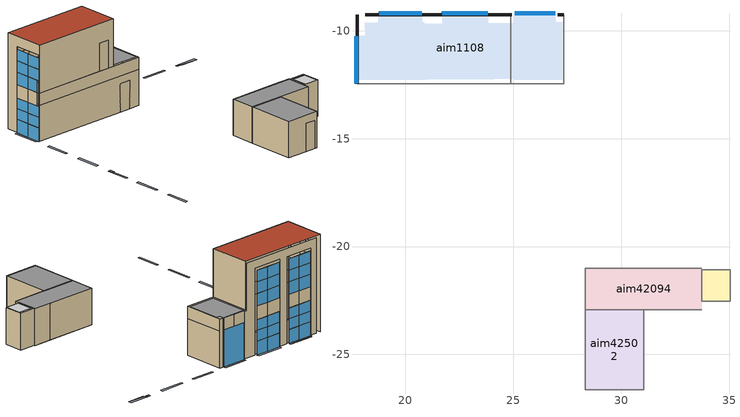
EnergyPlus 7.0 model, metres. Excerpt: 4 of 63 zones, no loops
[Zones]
aim1108
 floor ground (construction-29): 17.83,-10.23 18.13,-10.23 18.13,-9.62 18.74,-9.62 18.74,-9.31 20.79,-9.3 20.79,-9.61 20.87,-9.61 20.87,-9.68 21.71,-9.68 21.71,-9.37 23.84,-9.36 23.84,-9.66 25.06,-9.66 25.06,-9.35 26.96,-9.34 26.96,-9.65 27.27,-9.64 27.28,-11.39 27.2,-11.4 27.21,-12.23 17.84,-12.29 z0
 floor to aim1215 (construction-23): 25.05,-12.27 25.05,-9.3 26.96,-9.3 26.96,-9.61 27.26,-9.61 27.26,-12.27 z3.66
 wall outside (construction-70): 27.34,-9.26 27.06,-9.26 z0:3.66; 20.76,-9.19 19.84,-9.19 18.77,-9.19 / 23.82,-9.19 22.83,-9.19 21.69,-9.19 / 17.71,-10.25 17.71,-11.32 17.71,-12.23 z2.64:3.66; 26.94,-9.19 26.01,-9.19 25.07,-9.19 z2.77:3.66; 18.15,-9.26,0 18.15,-9.26,7.11 24.78,-9.26,7.11 24.78,-9.26,3.56 24.93,-9.26,3.56 24.93,-9.26,0 24.01,-9.26,0 24.01,-9.26,6.51 21.57,-9.26,6.51 21.57,-9.26,0 20.97,-9.26,0 20.97,-9.26,6.51 18.6,-9.26,6.51 18.6,-9.26,0; 17.78,-12.45,6.51 17.78,-12.45,7.26 17.78,-9.26,7.26 17.78,-9.26,0 17.78,-10.11,0 17.78,-10.11,6.51
 wall outside (construction-12): 20.76,-9.19 19.84,-9.19 18.77,-9.19 / 23.82,-9.19 22.83,-9.19 21.69,-9.19 / 17.71,-10.25 17.71,-11.32 17.71,-12.45 z0:1.04; 20.76,-9.19 19.84,-9.19 18.77,-9.19 / 23.82,-9.19 22.83,-9.19 21.69,-9.19 / 17.71,-10.25 17.71,-11.32 17.71,-12.45 z1.04:1.84; 20.76,-9.19 19.84,-9.19 18.77,-9.19 / 23.82,-9.19 22.83,-9.19 21.69,-9.19 / 17.71,-10.25 17.71,-11.32 17.71,-12.45 z1.84:2.64; 20.76,-9.19 19.84,-9.19 18.77,-9.19 / 23.82,-9.19 22.83,-9.19 21.69,-9.19 / 17.71,-10.25 17.71,-11.32 17.71,-12.23 z3.66:4.6; 20.76,-9.19 19.84,-9.19 18.77,-9.19 / 23.82,-9.19 22.83,-9.19 21.69,-9.19 / 17.71,-10.25 17.71,-11.32 17.71,-12.45 z4.6:5.46; 20.76,-9.19 19.84,-9.19 18.77,-9.19 / 23.82,-9.19 22.83,-9.19 21.69,-9.19 / 17.71,-10.25 17.71,-11.32 17.71,-12.45 z5.46:6.33; 26.94,-9.19 25.07,-9.19 z0:2.77
 wall to aim0014 (construction-31): 27.34,-12.45 27.34,-9.26 z0:2.74; 17.78,-12.45 27.34,-12.45 27.34,-9.26 z2.74:3.66; 25.55,-12.45 26.46,-12.45 z0:2.13; 17.78,-12.45,0 25.55,-12.45,0 25.55,-12.45,2.13 26.46,-12.45,2.13 26.46,-12.45,0 27.34,-12.45,0 27.34,-12.45,2.74 17.78,-12.45,2.74
 wall to aim1215 (construction-31): 24.89,-12.45 24.89,-9.26 z3.66:7.26; 23.51,-12.45 24.43,-12.45 z3.66:5.79; 17.78,-12.45,3.66 23.51,-12.45,3.66 23.51,-12.45,5.79 24.43,-12.45,5.79 24.43,-12.45,3.66 24.89,-12.45,3.66 24.89,-12.45,7.26 17.78,-12.45,7.26
 window (PwindowType-450): 19.84,-9.19 18.78,-9.19 / 20.76,-9.19 19.85,-9.19 / 22.83,-9.19 21.7,-9.19 / 23.82,-9.19 22.84,-9.19 z0:1.03; 19.84,-9.19 18.78,-9.19 / 20.76,-9.19 19.85,-9.19 / 22.83,-9.19 21.7,-9.19 / 23.82,-9.19 22.84,-9.19 z1.04:1.83; 19.84,-9.19 18.78,-9.19 / 20.76,-9.19 19.85,-9.19 / 22.83,-9.19 21.7,-9.19 / 23.82,-9.19 22.84,-9.19 z1.84:2.63; 19.84,-9.19 18.78,-9.19 / 20.76,-9.19 19.85,-9.19 / 22.83,-9.19 21.7,-9.19 / 23.82,-9.19 22.84,-9.19 z3.66:4.59; 19.84,-9.19 18.78,-9.19 / 20.76,-9.19 19.85,-9.19 / 22.83,-9.19 21.7,-9.19 / 23.82,-9.19 22.84,-9.19 z4.6:5.45; 19.84,-9.19 18.78,-9.19 / 20.76,-9.19 19.85,-9.19 / 22.83,-9.19 21.7,-9.19 / 23.82,-9.19 22.84,-9.19 z5.46:6.32; 26.94,-9.19 25.08,-9.19 z0:2.76
 window (NPwindowType-450): 17.71,-10.25 17.71,-11.31 / 17.71,-11.32 17.71,-12.44 z0:1.03; 17.71,-10.25 17.71,-11.31 / 17.71,-11.32 17.71,-12.44 z1.04:1.83; 17.71,-10.25 17.71,-11.31 / 17.71,-11.32 17.71,-12.44 z1.84:2.63; 17.71,-10.25 17.71,-11.31 / 17.71,-11.32 17.71,-12.22 z3.66:4.59; 17.71,-10.25 17.71,-11.31 / 17.71,-11.32 17.71,-12.44 z4.6:5.45; 17.71,-10.25 17.71,-11.31 / 17.71,-11.32 17.71,-12.44 z5.46:6.32
 roof outside (construction-51): 17.78,-12.45 24.89,-12.45 24.89,-9.26 17.78,-9.26 z7.26
aim42094
 floor ground (construction-29): 28.34,-22.93 28.34,-21 33.74,-21 33.74,-22.93 z0
 floor to aim42214 (construction-33): 28.34,-22.93 28.34,-21 33.74,-21 33.74,-22.93 z2.74
 wall to aim0014 (construction-31): 33.74,-21 32.26,-21 28.34,-21 28.34,-22.93 z0:2.74
 wall to aim42502 (construction-31): 29.96,-22.93 30.88,-22.93 z0:2.13; 28.34,-22.93,0 29.96,-22.93,0 29.96,-22.93,2.13 30.88,-22.93,2.13 30.88,-22.93,0 31.04,-22.93,0 31.04,-22.93,2.74 28.34,-22.93,2.74
 wall to aim42394 (construction-31): 31.2,-22.93 32.12,-22.93 z0:2.13; 31.04,-22.93,0 31.2,-22.93,0 31.2,-22.93,2.13 32.12,-22.93,2.13 32.12,-22.93,0 33.74,-22.93,0 33.74,-22.93,2.74 31.04,-22.93,2.74
 wall to aim43227 (construction-31): 33.74,-22.52 33.74,-21.07 z0:2.74
aim42502
 floor ground (construction-29): 28.34,-26.63 28.34,-22.93 31.04,-22.93 31.04,-26.63 z0
 floor to aim42648 (construction-33): 28.34,-26.63 28.34,-22.93 31.04,-22.93 31.04,-26.63 z2.74
 wall to aim0014 (construction-31): 29.96,-26.63 30.88,-26.63 z0:2.13; 28.34,-22.93 28.34,-26.63 z0:2.74; 29.96,-26.63,0 29.96,-26.63,2.13 30.88,-26.63,2.13 30.88,-26.63,0 31.04,-26.63,0 31.04,-26.63,2.74 28.34,-26.63,2.74 28.34,-26.63,0
 wall to aim42394 (construction-31): 31.04,-26.63 31.04,-22.93 z0:2.74
aim43227
 floor ground (construction-29): 33.74,-22.52 33.74,-21.07 35.04,-21.07 35.04,-22.52 34.99,-22.52 34.99,-21.27 33.88,-21.27 33.88,-22.52 z0; 33.88,-22.52 33.88,-21.27 34.99,-21.27 34.99,-22.52 z0
 wall to aim42727 (construction-31): 33.74,-22.52 35.04,-22.52 z0:2.74
 wall to aim43110 (construction-31): 35.04,-22.52 35.04,-21.07 z0:2.74
 wall to aim0014 (construction-31): 35.04,-21.07 33.74,-21.07 z0:2.74
 ceiling to aim43306 (construction-33): 33.74,-22.52 33.74,-21.07 35.04,-21.07 35.04,-22.52 34.99,-22.52 34.99,-21.27 33.88,-21.27 33.88,-22.52 z2.74; 33.88,-22.52 34.99,-22.52 34.99,-21.27 33.88,-21.27 z2.74
shading: 34.65,-9.14 34.65,-9.22 36.02,-9.21 z0; 34.19,-8.99 34.65,-9.14 36.02,-9.21 36.02,-8.98 z0; 34.19,-8.99 34.19,-9.15 34.65,-9.14 z0; 31.07,-9.01 31.07,-9.17 33.05,-9.15 33.05,-9 z0; 28.18,-9.03 28.18,-9.18 30.01,-9.17 30.01,-9.02 z0; 25.06,-9.05 25.06,-9.2 26.96,-9.19 26.96,-9.04 z0; 21.71,-8.99 21.71,-9.22 23.84,-9.21 23.84,-8.98 z0; 18.74,-9.16 20.79,-9.15 20.79,-9 18.81,-9.09 z0; 18.74,-9.09 18.74,-9.16 18.81,-9.09 z0; 18.81,-9.01 18.81,-9.09 20.79,-9 z0; 17.5,-19.67 17.51,-21.5 17.67,-21.5 17.66,-20.05 z0; 17.5,-19.67 17.66,-20.05 17.73,-20.05 17.73,-19.67 z0; 17.56,-16.55 17.57,-18.45 17.72,-18.45 17.71,-16.55 z0; 17.54,-13.51 17.55,-15.33 17.71,-15.33 17.7,-13.51 z0; 17.52,-10.23 17.54,-12.29 17.69,-12.29 17.68,-10.23 z0; 17.54,-25.68 17.55,-27.51 17.7,-27.51 17.69,-25.68 z0; 17.52,-22.56 17.53,-24.54 17.68,-24.54 17.67,-22.56 z0
[Site:Location]
Braintree  MA United States: Latitude {deg}=42.213; Longitude {deg}=-71.033; Time Zone {hr}=-5.91942; Elevation {m}=26
[Site:GroundTemperature:BuildingSurface]
18.89, 18.92, 19.02, 19.12, 19.21, 19.23, 19.07, 19.32, 19.09, 19.21, 19.13, 18.96
[SizingPeriod:DesignDay] Day of Month=21; Humidity Indicating Type=Wet-Bulb
Name | Maximum Dry-Bulb Temperature {C} | Wet-Bulb at Max {C} | Barometric Pressure {Pa} | Wind Speed {m/s} | Wind Direction {deg} | Month | Day Type | Daily Dry-Bulb Temperature Range {deltaC} | Barometric Pressure {Pa}}
GBS_04R20_266135 Winter | -14.6 | -14.6 | 99400 | 3 | 320 | 1 | WinterDesignDay
GBS_04R20_266135 Summer | 30.8 | 22.4 |  | 0 | 0 | 7 | SummerDesignDay | 10.9 | 99800
[BUILDING]
Project Name: Building Azimuth=0; Building Terrain=Suburbs; Loads Convergence Tolerance=4E-02; Temperature Convergence Tolerance=4E-01; Solar Distribution=MinimalShadowing; Max Number of Warmup Days=25; Minimum Number of Warmup Days=6
[MATERIAL]
mat-391: Smooth, 0.01777, 0.11544, 512.591, 1256.04, 0.9, 0.75, 0.75
mat-384: Smooth, 0.01905, 0.11544, 512.591, 1381.644, 0.9, 0.75, 0.75
mat-353: Smooth, 0.01588, 0.160266, 800.923, 837.36, 0.9, 0.75, 0.75
mat-266: MediumRough, 0.20321, 1.3112, 2242.58, 837.36, 0.9, 0.75, 0.75
mat-403: Smooth, 0.08891, 0.0467298, 9.61108, 837.36, 0.9, 0.75, 0.75
mat-378: MediumRough, 0.20422, 1.73073, 1842.12, 837.36, 0.9, 0.75, 0.75
mat-223: Smooth, 0.01271, 0.0571142, 288.332, 1339.776, 0.9, 0.75, 0.75
mat-247: Smooth, 0.00954, 0.162516, 1121.29, 1465.38, 0.9, 0.75, 0.75
mat-416: Smooth, 0.0762, 0.0415376, 240.277, 711.756, 0.9, 0.75, 0.75
[MATERIAL:NoMass]
mat-244: Smooth, 0.0105666
mat-448: Smooth, 1.6255
mat-465: MediumRough, 5.28331
mat-248: MediumRough, 0.366309
mat-452: Smooth, 0.170827
[MATERIAL:AirGap]
mat-464: 0.109188
[CONSTRUCTION]
PwindowType-450: Glaze-L1-PwindowType-450, Gas-L2-PwindowType-450, Glaze-L3-PwindowType-450
NPwindowType-450: Glaze-L1-NPwindowType-450, Gas-L2-NPwindowType-450, Glaze-L3-NPwindowType-450
construction-70: mat-391, mat-244, mat-384, mat-448, mat-353
construction-12: mat-266, mat-403
construction-31: mat-353, mat-464, mat-353
construction-29: mat-465, mat-378, mat-266, mat-248
construction-33: mat-223
construction-51: mat-247, mat-244, mat-416, mat-416, mat-384
construction-23: mat-384, mat-452, mat-248
[WindowMaterial:Glazing]
Glaze-L1-PwindowType-450; Glaze-L1-NPwindowType-450: SpectralAverage, , 0.0056, 0.402263, 0.292365, 0.370915, 0.674465, 0.161132, 0.0837022, 0, 0.84, 0.0659056, 0.996883
Glaze-L3-PwindowType-450; Glaze-L3-NPwindowType-450: SpectralAverage, , 0.006, 0.775, 0.071, 0.071, 0.881, 0.08, 0.08, 0, 0.84, 0.84, 0.9
[WindowMaterial:Gas]
Gas-L2-PwindowType-450; Gas-L2-NPwindowType-450: Air, 0.0127
[ZONE]
aim1108: 0, 0, 0, 0, 1, 1, 6.54484, 171.934, 26.2701
aim42094: 0, 0, 0, 0, 1, 1, 2.2792, 23.7922, 10.4389
aim42502: 0, 0, 0, 0, 1, 1, 2.46319, 24.6172, 9.99403
aim43227: 0, 0, 0, 0, 1, 1, 7.86735, 3.89615, 0.49523
[PEOPLE]
people-aim1108: aim1108, aim0026, People, 1.0508, 0.5, 0.555556, aim1108-peep-activ-level
people-aim42094: aim42094, aim0026, People, 0.417555, 0.5, 0.555556, aim42094-peep-activ-level
people-aim42502: aim42502, aim0026, People, 0.399762, 0.5, 0.555556, aim42502-peep-activ-level
people-aim43227: aim43227, aim0026, People, 0.0277329, 0.5, 0.555556, aim43227-peep-activ-level
[LIGHTS] Schedule=aim0020; Design Level Calculation Method=LightingLevel; Return Air Fraction=0; Fraction Radiant=0.35; Fraction Visible=0.25; Fraction Replaceable.=0; LightEndUseKey=GeneralLights
Name | Zone | Design Level
lights-aim1108 | aim1108 | 254.5
lights-aim42094 | aim42094 | 101.13
lights-aim42502 | aim42502 | 96.8205
lights-aim43227 | aim43227 | 4.79771
[ElectricEquipment] Schedule=aim0020; Design Level Calculation Method=EquipmentLevel; Fraction Latent=0; Fraction Radiant=0.3; Fraction Lost=0; Default end use category=0
Name | Zone | Design Level
electrical-aim1108 | aim1108 | 378.815
electrical-aim42094 | aim42094 | 150.529
electrical-aim42502 | aim42502 | 144.114
electrical-aim43227 | aim43227 | 9.9977
[Schedule:Day:Interval]
aim0017: NO, 6:00, 0, 7:00, 0.1, 8:00, 0.3, 12:00, 0.9, 13:00, 0.8, 17:00, 0.9, 18:00, 0.5, 20:00, 0.3, 22:00, 0.2, 24:00, 0
aim0023: NO, 7:00, 0, 8:00, 0.1, 9:00, 0.2, 11:00, 0.95, 13:00, 0.45, 18:00, 0.95, 19:00, 0.3, 22:00, 0.1, 24:00, 0
[Schedule:Week:Daily]
aim0018: aim0017, aim0017, aim0017, aim0017, aim0017, aim0017, aim0017, aim0017, aim0017, aim0017, aim0017, aim0017
aim0024: aim0023, aim0023, aim0023, aim0023, aim0023, aim0023, aim0023, aim0023, aim0023, aim0023, aim0023, aim0023
[Schedule:Year]
aim0020: Fraction, aim0018, 01, 01, 12, 31
aim0026: Fraction, aim0024, 01, 01, 12, 31
[Schedule:Compact]
aim1108-peep-activ-level; aim42094-peep-activ-level; aim42502-peep-activ-level; aim43227-peep-activ-level: Any Number, Through: 12/31, For: AllDays, Until: 24:00
